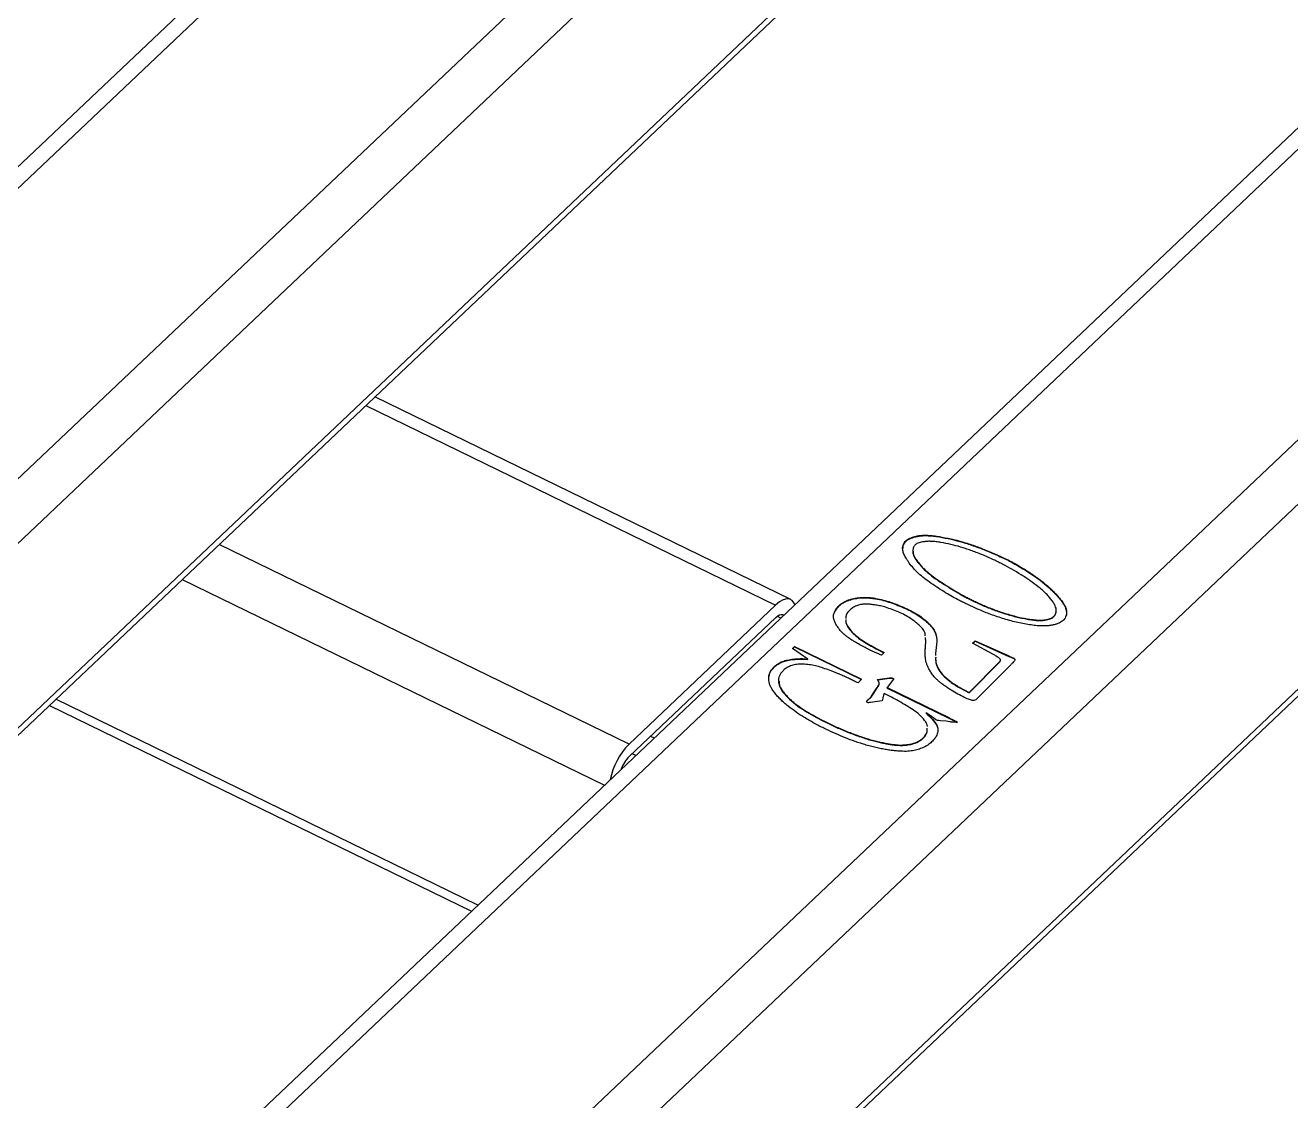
# Model space of a CAD drawing. Header units: millimetres. Extents: x 0 to 14850, y 0 to 10500.
# Drawn here: x 11235 to 12231, y 3514 to 4361 of the extents above; entities that cross this region are included whole.
import ezdxf

# ---------------------------------------------------------------- set-up
doc = ezdxf.new("R2010")
doc.units = ezdxf.units.MM
doc.header["$LTSCALE"] = 50

msp = doc.modelspace()

# ---------------------------------------------------------------- linework, layer by layer
for p, q in [((13324.83, 6236.26), (10199.56, 3273.29)), ((10213.99, 3269.95), (13342.93, 6236.41)), ((13502.19, 6158.75), (10373.24, 3192.29)), ((10395.08, 3162.26), (13524.02, 6128.72)), ((13525.79, 5984.91), (10396.84, 3018.45)), ((10393.59, 3009.63), (13522.54, 5976.09)), ((13336.04, 5322.22), (10392.2, 2531.24)), ((10392.4, 2514.42), (13354.15, 5322.37)), ((13513.41, 5244.71), (10395.18, 2288.41)), ((10406.29, 2248.22), (13535.24, 5214.68)), ((13537, 5070.87), (10408.06, 2104.41)), ((10404.81, 2095.58), (13533.76, 5062.05)), ((11837.7, 3908.83), (11510.39, 4068.43)), ((11503.23, 4061.64), (11825.77, 3904.36)), ((11928.96, 3955.34), (11928.95, 3955.65)), ((11710.39, 3794.97), (11387.85, 3952.25)), ((12010.02, 3939.1), (12010.01, 3939.4)), ((11358.71, 3924.62), (11690.99, 3762.59)), ((11974.53, 3911.04), (11974.52, 3911.34)), ((11825.77, 3904.36), (11710.39, 3794.97)), ((11829.83, 3894.23), (11827.04, 3895.59)), ((11876.09, 3904.1), (11876.09, 3904.41)), ((11938.1, 3896.34), (11938.09, 3896.64)), ((12044.64, 3895.06), (12044.64, 3895.37)), ((11710.51, 3785.22), (11825.89, 3894.61)), ((11943.4, 3868.13), (11944.11, 3876.1)), ((11943.41, 3867.83), (11944.12, 3875.79)), ((11944.11, 3876.1), (11943.78, 3878.96)), ((11944.12, 3875.79), (11943.78, 3878.65)), ((11944.12, 3875.79), (11944.11, 3876.1)), ((11952.64, 3875.78), (11951.76, 3866.28)), ((11980.9, 3874.36), (11982.86, 3876.22)), ((11981.11, 3874.25), (11982.87, 3875.92)), ((11982.86, 3876.22), (12009.27, 3864.37)), ((11982.87, 3875.92), (11982.86, 3876.22)), ((11982.87, 3875.92), (12009.28, 3864.06)), ((11839.07, 3870.14), (11840.76, 3871.74)), ((11851.19, 3861.79), (11839.07, 3870.14)), ((11839.25, 3870.01), (11840.76, 3871.44)), ((11840.76, 3871.74), (11893.52, 3846.02)), ((11840.76, 3871.44), (11840.76, 3871.74)), ((11840.76, 3871.44), (11893.32, 3845.81)), ((11904.94, 3870.27), (11911.25, 3867.01)), ((11904.95, 3869.96), (11904.94, 3870.27)), ((11904.95, 3869.96), (11911.04, 3866.82)), ((11911.25, 3867.01), (11909.12, 3864.99)), ((11951.76, 3866.28), (11951.78, 3864.65)), ((11997.29, 3865.56), (11980.9, 3874.36)), ((11824.63, 3855.6), (11824.62, 3855.91)), ((11846.95, 3862.24), (11851.19, 3861.79)), ((11846.95, 3861.94), (11846.95, 3862.24)), ((11846.95, 3861.94), (11851.19, 3861.49)), ((11851.19, 3861.49), (11851.19, 3861.79)), ((11978.08, 3835.62), (12002.17, 3860.12)), ((11978.08, 3835.32), (12002.18, 3859.81)), ((12010.89, 3857.49), (11983.8, 3830.4)), ((12002.18, 3859.81), (12002.17, 3860.12)), ((12002.88, 3860.93), (12002.88, 3861.31)), ((12009.28, 3864.06), (12009.27, 3864.37)), ((11893.52, 3846.02), (11890.75, 3843.1)), ((11905.98, 3845.82), (11915.48, 3847.25)), ((11907.08, 3844.05), (11905.98, 3845.82)), ((11906.15, 3845.54), (11915.48, 3846.94)), ((11915.48, 3846.94), (11915.48, 3847.25)), ((11918.68, 3846.11), (11917.9, 3845.08)), ((11828.03, 3844.96), (11828.03, 3844.58)), ((11901.07, 3832.22), (11903.06, 3835.48)), ((11901.07, 3831.92), (11903.07, 3835.18)), ((11903.06, 3835.48), (11905.76, 3839.44)), ((11903.07, 3835.18), (11903.06, 3835.48)), ((11903.07, 3835.18), (11905.76, 3839.14)), ((11905.76, 3839.14), (11905.76, 3839.44)), ((11917.9, 3845.08), (11913.68, 3839.42)), ((11913.68, 3839.42), (11962.17, 3815.78)), ((11913.69, 3839.12), (11913.68, 3839.42)), ((11913.69, 3839.12), (11962.18, 3815.47)), ((11970.21, 3839.88), (11978.08, 3835.62)), ((11970.21, 3839.58), (11970.21, 3839.88)), ((11970.21, 3839.58), (11978.08, 3835.32)), ((11978.08, 3835.32), (11978.08, 3835.62)), ((11254.12, 3825.47), (11586.4, 3663.43)), ((11591.42, 3668.19), (11259.14, 3830.23)), ((11897.59, 3828.4), (11897.69, 3828.71)), ((11897.68, 3829.01), (11901.07, 3832.22)), ((11897.69, 3828.71), (11897.68, 3829.01)), ((11897.69, 3828.71), (11901.07, 3831.92)), ((11909.55, 3829.08), (11900.55, 3827.8)), ((11901.07, 3831.92), (11901.07, 3832.22)), ((11910.08, 3831.25), (11909.55, 3829.08)), ((11917, 3831.92), (11911.29, 3834.92)), ((11950.36, 3815.47), (11944.19, 3819.68)), ((11944.2, 3819.38), (11944.19, 3819.68)), ((11951.86, 3814.12), (11950.36, 3815.47)), ((11962.18, 3815.47), (11962.17, 3815.78)), ((11867.33, 3811.11), (11867.33, 3811.41)), ((11960.07, 3812.96), (11955.48, 3813.37)), ((11963.32, 3812.4), (11960.07, 3812.96)), ((11727.4, 3801.23), (11730.27, 3799.83)), ((11941.07, 3798.82), (11941.07, 3799.12)), ((11715.69, 3786.01), (11712.83, 3787.41))]:
    msp.add_line(p, q)
at = {"flags": 128}
for points in [[(11840.91, 3904.73), (11840.37, 3906.03), (11838.89, 3908.03), (11836.91, 3909.14), (11834.51, 3909.31), (11831.78, 3908.55), (11828.83, 3906.88), (11825.77, 3904.36)], [(11825.89, 3894.61), (11827.42, 3895.87), (11828.9, 3896.71), (11830.26, 3897.09), (11831.46, 3897), (11832.3, 3896.57)]]:
    msp.add_lwpolyline(points, dxfattribs=at)
for centre, radius, start, end in [((11749.76, 3756.26), 55.21, 135.4812, 168.82776), ((11729.65, 3766.24), 26.95, 135.24747, 160.774)]:
    msp.add_arc(centre, radius, start, end)
for points, knots in [([(11970.44, 3908.05), (11968.64, 3909.03), (11964.97, 3911.02), (11959.49, 3914.24), (11953.93, 3917.75), (11948.3, 3921.43), (11942.99, 3925.31), (11938.24, 3929.27), (11934.26, 3933.32), (11931.53, 3936.75), (11929.7, 3939.42), (11928.54, 3941.27), (11927.61, 3942.99), (11926.84, 3944.56), (11926.26, 3946.01), (11925.89, 3947.33), (11925.73, 3948.51), (11925.79, 3949.87), (11926.15, 3951.37), (11926.78, 3953.01), (11927.68, 3954.45), (11928.54, 3955.26), (11928.95, 3955.65)], [0, 0, 0, 0, 0.079171, 0.161801, 0.249231, 0.340275, 0.430889, 0.517082, 0.59882, 0.677, 0.713844, 0.747664, 0.778515, 0.806224, 0.831423, 0.853903, 0.873834, 0.891125, 0.922286, 0.950136, 0.975947, 1, 1, 1, 1]), ([(11926.16, 3948.94), (11926.1, 3949.57), (11925.85, 3951.85), (11927.65, 3953.87), (11928.96, 3955.34)], [0, 0, 0, 0, 0.273959, 1, 1, 1, 1]), ([(11928.95, 3955.65), (11929.44, 3955.97), (11930.48, 3956.67), (11932.46, 3957.47), (11934.76, 3958.22), (11937.43, 3958.91), (11940.56, 3959.39), (11944.13, 3959.48), (11948.13, 3959.3), (11954.05, 3958.53), (11961.67, 3957.11), (11969.28, 3955.27), (11975.38, 3953.48), (11980.14, 3951.95), (11985.02, 3950.17), (11991.79, 3947.61), (12000.19, 3944.03), (12006.73, 3940.95), (12010.01, 3939.4)], [0, 0, 0, 0, 0.022728, 0.048006, 0.076068, 0.107769, 0.143167, 0.182152, 0.22687, 0.27693, 0.383669, 0.49133, 0.547375, 0.606228, 0.667909, 0.73299, 0.866222, 1, 1, 1, 1]), ([(11928.96, 3955.34), (11929.45, 3955.67), (11930.48, 3956.36), (11932.46, 3957.16), (11934.76, 3957.92), (11937.44, 3958.61), (11940.56, 3959.08), (11944.13, 3959.17), (11948.13, 3958.99), (11954.05, 3958.22), (11961.67, 3956.8), (11969.29, 3954.97), (11975.38, 3953.17), (11980.14, 3951.64), (11985.03, 3949.87), (11991.8, 3947.3), (12000.19, 3943.72), (12006.74, 3940.64), (12010.02, 3939.1)], [0, 0, 0, 0, 0.022728, 0.048006, 0.076068, 0.107769, 0.143167, 0.182152, 0.22687, 0.27693, 0.383669, 0.49133, 0.547375, 0.606228, 0.667909, 0.73299, 0.866222, 1, 1, 1, 1]), ([(11935.82, 3952.09), (11935.53, 3951.77), (11934.92, 3951.09), (11934.32, 3949.9), (11933.91, 3948.54), (11933.65, 3946.94), (11933.87, 3945), (11934.89, 3942.71), (11936.52, 3940.01), (11938.8, 3936.94), (11941.77, 3933.61), (11945.57, 3930.17), (11950.03, 3926.59), (11955.19, 3923.09), (11960.46, 3919.68), (11965.47, 3916.54), (11970.1, 3913.79), (11973.1, 3912.13), (11974.52, 3911.34)], [0, 0, 0, 0, 0.021711, 0.045622, 0.072301, 0.102157, 0.138444, 0.18417, 0.24067, 0.307826, 0.384163, 0.467408, 0.558221, 0.657268, 0.756272, 0.846538, 0.92759, 1, 1, 1, 1]), ([(11933.95, 3946.95), (11934.02, 3945.77), (11934.16, 3943.14), (11938.5, 3936.8), (11946.52, 3928.38), (11960.18, 3919.4), (11969.74, 3913.83), (11974.53, 3911.04)], [0, 0, 0, 0, 0.075462, 0.167995, 0.444914, 0.722414, 1, 1, 1, 1]), ([(11988.21, 3944.16), (11986.69, 3944.75), (11983.76, 3945.9), (11979.45, 3947.5), (11975.35, 3948.9), (11970.21, 3950.54), (11963.79, 3952.25), (11957.3, 3953.57), (11952.22, 3954.34), (11948.74, 3954.59), (11945.63, 3954.69), (11942.9, 3954.4), (11940.56, 3953.98), (11938.6, 3953.46), (11936.98, 3952.88), (11936.18, 3952.34), (11935.82, 3952.09)], [0, 0, 0, 0, 0.09306, 0.180004, 0.261595, 0.337191, 0.481996, 0.627785, 0.697168, 0.758339, 0.813189, 0.861748, 0.904244, 0.941102, 0.972948, 1, 1, 1, 1]), ([(12044.64, 3895.37), (12044.92, 3895.65), (12045.54, 3896.25), (12046.21, 3897.35), (12046.53, 3898.69), (12046.78, 3900.22), (12046.62, 3902.02), (12045.82, 3904.04), (12044.55, 3906.33), (12042.8, 3908.82), (12040.65, 3911.39), (12038.21, 3913.96), (12035.52, 3916.47), (12031.58, 3919.76), (12026.09, 3923.71), (12019.19, 3928.31), (12012.04, 3932.56), (12006.07, 3935.88), (12001.13, 3938.31), (11997.15, 3940.2), (11992.81, 3942.16), (11989.78, 3943.48), (11988.21, 3944.16)], [0, 0, 0, 0, 0.015405, 0.033091, 0.053255, 0.076253, 0.102805, 0.134001, 0.170989, 0.213622, 0.259197, 0.305599, 0.352638, 0.400454, 0.49839, 0.599897, 0.699678, 0.792149, 0.838681, 0.888514, 0.942403, 1, 1, 1, 1]), ([(12010.01, 3939.4), (12012.48, 3938.01), (12017.55, 3935.17), (12025.1, 3930.59), (12032.55, 3925.46), (12038.5, 3920.76), (12042.88, 3916.76), (12045.95, 3913.76), (12048.6, 3910.73), (12050.99, 3907.78), (12052.89, 3904.95), (12054.21, 3902.32), (12054.9, 3899.93), (12054.9, 3897.8), (12054.47, 3895.92), (12053.7, 3894.28), (12052.74, 3892.85), (12051.82, 3892.07), (12051.37, 3891.69)], [0, 0, 0, 0, 0.110015, 0.2257, 0.347283, 0.474026, 0.537901, 0.599212, 0.658384, 0.715635, 0.768607, 0.815184, 0.855132, 0.890326, 0.921765, 0.950034, 0.976022, 1, 1, 1, 1]), ([(12010.02, 3939.1), (12015.61, 3935.92), (12026.78, 3929.58), (12038.99, 3920.32), (12047.3, 3912.16), (12051.64, 3906.72), (12054.27, 3902.29), (12054.59, 3900.05), (12054.73, 3899.04)], [0, 0, 0, 0, 0.2897458, 0.5793481, 0.7242071, 0.8690434, 0.94147, 1, 1, 1, 1]), ([(11876.09, 3904.41), (11876.62, 3904.84), (11877.69, 3905.71), (11879.55, 3906.83), (11881.57, 3907.83), (11884.48, 3908.94), (11888.42, 3909.93), (11892.57, 3910.46), (11896, 3910.53), (11898.72, 3910.41), (11901.58, 3910.15), (11905.58, 3909.55), (11910.59, 3908.48), (11916.43, 3906.69), (11922.18, 3904.52), (11927.87, 3902.12), (11933.23, 3899.49), (11936.51, 3897.57), (11938.09, 3896.64)], [0, 0, 0, 0, 0.035163, 0.070469, 0.105261, 0.141098, 0.21197, 0.282959, 0.31987, 0.358135, 0.399412, 0.443017, 0.533126, 0.62371, 0.717161, 0.814697, 0.910523, 1, 1, 1, 1]), ([(11876.09, 3904.1), (11876.63, 3904.54), (11877.69, 3905.4), (11879.56, 3906.53), (11881.58, 3907.52), (11884.49, 3908.64), (11888.43, 3909.63), (11892.57, 3910.15), (11896, 3910.22), (11898.72, 3910.1), (11901.58, 3909.85), (11905.58, 3909.25), (11910.59, 3908.18), (11916.44, 3906.39), (11922.18, 3904.21), (11927.87, 3901.81), (11933.24, 3899.19), (11936.51, 3897.27), (11938.1, 3896.34)], [0, 0, 0, 0, 0.035163, 0.070469, 0.105261, 0.141098, 0.21197, 0.282959, 0.31987, 0.358135, 0.399412, 0.443017, 0.533126, 0.62371, 0.717161, 0.814697, 0.910523, 1, 1, 1, 1]), ([(11912.35, 3902.72), (11911.05, 3903.06), (11908.5, 3903.73), (11904.64, 3904.5), (11900.85, 3904.99), (11897.17, 3905.27), (11893.55, 3905.12), (11890.15, 3904.25), (11886.96, 3902.82), (11885.25, 3901.47), (11884.35, 3900.77)], [0, 0, 0, 0, 0.137551, 0.268271, 0.394887, 0.515908, 0.631591, 0.746245, 0.867121, 1, 1, 1, 1]), ([(12051.37, 3891.69), (12050.9, 3891.36), (12049.91, 3890.65), (12047.99, 3889.79), (12045.64, 3889.07), (12042.88, 3888.42), (12039.59, 3888.02), (12035.8, 3887.93), (12031.49, 3888.17), (12026.75, 3888.74), (12021.67, 3889.54), (12016.44, 3890.64), (12011.08, 3891.96), (12005.68, 3893.5), (12000.37, 3895.22), (11995.23, 3896.97), (11990.44, 3898.88), (11985.93, 3900.82), (11981.69, 3902.74), (11977.7, 3904.6), (11973.98, 3906.36), (11971.59, 3907.5), (11970.44, 3908.05)], [0, 0, 0, 0, 0.022561, 0.047534, 0.07577, 0.108136, 0.144597, 0.18672, 0.2344, 0.289032, 0.34773, 0.408807, 0.472219, 0.538509, 0.60502, 0.669186, 0.730946, 0.790938, 0.848082, 0.902033, 0.952803, 1, 1, 1, 1]), ([(11974.52, 3911.34), (11975.44, 3910.88), (11977.4, 3909.88), (11980.52, 3908.31), (11984.09, 3906.65), (11989.35, 3904.22), (11996.47, 3901.25), (12005.5, 3898.14), (12014.65, 3895.51), (12022.25, 3893.87), (12027.96, 3892.99), (12031.68, 3892.58), (12034.94, 3892.51), (12037.72, 3892.78), (12040.05, 3893.23), (12041.96, 3893.83), (12043.54, 3894.49), (12044.28, 3895.08), (12044.64, 3895.37)], [0, 0, 0, 0, 0.044113, 0.094129, 0.149152, 0.210105, 0.338677, 0.469726, 0.598443, 0.719939, 0.775165, 0.823154, 0.864391, 0.899448, 0.930195, 0.956476, 0.979359, 1, 1, 1, 1]), ([(11974.53, 3911.04), (11975.44, 3910.57), (11977.4, 3909.57), (11980.53, 3908), (11984.09, 3906.35), (11989.36, 3903.92), (11996.48, 3900.95), (12005.5, 3897.84), (12014.65, 3895.21), (12022.25, 3893.57), (12027.96, 3892.68), (12031.69, 3892.28), (12034.94, 3892.21), (12037.73, 3892.48), (12040.05, 3892.93), (12041.96, 3893.52), (12043.54, 3894.18), (12044.29, 3894.78), (12044.64, 3895.06)], [0, 0, 0, 0, 0.044113, 0.094129, 0.149152, 0.210105, 0.338677, 0.469726, 0.598443, 0.719939, 0.775165, 0.823154, 0.864391, 0.899448, 0.930195, 0.956476, 0.979359, 1, 1, 1, 1]), ([(11871.46, 3895.58), (11871.45, 3895.64), (11871.16, 3897.19), (11873.01, 3900.2), (11875.07, 3902.8), (11876.09, 3904.1)], [0, 0, 0, 0, 0.0207165, 0.5099506, 1, 1, 1, 1]), ([(11891, 3873.82), (11889.97, 3874.41), (11887.96, 3875.55), (11885.13, 3877.27), (11882.67, 3879), (11880.41, 3880.69), (11878.38, 3882.5), (11876.56, 3884.56), (11874.82, 3886.85), (11873.27, 3889.32), (11872.04, 3891.82), (11871.4, 3894.23), (11871.35, 3896.49), (11872.01, 3898.51), (11872.97, 3900.3), (11873.99, 3901.86), (11874.94, 3903.25), (11875.72, 3904.04), (11876.09, 3904.41)], [0, 0, 0, 0, 0.077393, 0.14959, 0.216906, 0.279302, 0.341599, 0.40834, 0.480375, 0.557792, 0.633326, 0.701288, 0.762341, 0.820201, 0.873098, 0.920887, 0.962722, 1, 1, 1, 1]), ([(11884.35, 3900.77), (11883.08, 3899.43), (11881.09, 3897.32), (11881.15, 3894.87), (11881.18, 3893.98)], [0, 0, 0, 0, 0.637599, 1, 1, 1, 1]), ([(11943.64, 3880.1), (11943.61, 3881.04), (11943.51, 3884.28), (11938.5, 3888.93), (11931.78, 3894.37), (11922.93, 3899.18), (11915.88, 3901.54), (11912.35, 3902.72)], [0, 0, 0, 0, 0.085677, 0.294921, 0.504984, 0.752429, 1, 1, 1, 1]), ([(11938.09, 3896.64), (11939.61, 3895.59), (11942.66, 3893.46), (11945.88, 3890.47), (11948.22, 3888.06), (11949.59, 3886.28), (11950.74, 3884.62), (11951.76, 3882.39), (11952.56, 3879.46), (11952.62, 3877.04), (11952.64, 3875.78)], [0, 0, 0, 0, 0.18635, 0.374511, 0.466131, 0.549671, 0.626985, 0.697443, 0.841773, 1, 1, 1, 1]), ([(11938.1, 3896.34), (11939.62, 3895.28), (11942.67, 3893.15), (11945.89, 3890.16), (11948.22, 3887.75), (11949.6, 3885.98), (11950.74, 3884.31), (11951.77, 3882.09), (11952.56, 3879.15), (11952.62, 3876.74), (11952.65, 3875.47)], [0, 0, 0, 0, 0.18635, 0.374511, 0.466131, 0.549671, 0.626985, 0.697443, 0.841773, 1, 1, 1, 1]), ([(12044.64, 3895.06), (12045.65, 3896.32), (12046.85, 3897.83), (12046.56, 3899.45), (12046.52, 3899.71)], [0, 0, 0, 0, 0.840022, 1, 1, 1, 1]), ([(11881.1, 3892.98), (11881.06, 3892.64), (11880.85, 3890.75), (11882.53, 3887.38), (11886.71, 3881.92), (11894.43, 3876.12), (11901.44, 3872.22), (11904.94, 3870.27)], [0, 0, 0, 0, 0.0353284, 0.1960502, 0.3568458, 0.6782635, 1, 1, 1, 1]), ([(11881.1, 3892.68), (11881.06, 3892.34), (11880.85, 3890.44), (11882.54, 3887.08), (11886.71, 3881.61), (11894.43, 3875.81), (11901.44, 3871.91), (11904.95, 3869.96)], [0, 0, 0, 0, 0.0353284, 0.1960502, 0.3568458, 0.6782635, 1, 1, 1, 1]), ([(11909.12, 3864.99), (11908.14, 3865.4), (11906.28, 3866.19), (11903.64, 3867.35), (11901.32, 3868.43), (11898.5, 3869.75), (11895.07, 3871.51), (11892.4, 3873.03), (11891, 3873.82)], [0, 0, 0, 0, 0.15459, 0.294714, 0.422007, 0.533366, 0.754521, 1, 1, 1, 1]), ([(11964.05, 3837.39), (11963.07, 3838.02), (11961.17, 3839.24), (11958.56, 3841.09), (11956.2, 3842.86), (11954.11, 3844.58), (11952.26, 3846.21), (11950.7, 3847.79), (11949.42, 3849.3), (11948.13, 3851.2), (11946.86, 3853.4), (11945.59, 3855.86), (11944.71, 3858.1), (11943.94, 3860.78), (11943.49, 3864.11), (11943.43, 3866.77), (11943.4, 3868.13)], [0, 0, 0, 0, 0.078835, 0.151864, 0.22042, 0.283918, 0.343135, 0.3969, 0.446979, 0.492737, 0.575332, 0.649691, 0.715499, 0.773169, 0.883252, 1, 1, 1, 1]), ([(12002.17, 3860.12), (12002.48, 3860.43), (12003.04, 3860.99), (12002.75, 3861.93), (12001.87, 3862.55), (12000.8, 3863.32), (11999.21, 3864.35), (11997.99, 3865.12), (11997.29, 3865.56)], [0, 0, 0, 0, 0.153124, 0.274276, 0.366469, 0.516226, 0.727349, 1, 1, 1, 1]), ([(11848.11, 3816.1), (11846.01, 3817.45), (11841.66, 3820.23), (11836.58, 3824.02), (11832.64, 3827.27), (11829.85, 3829.82), (11827.35, 3832.49), (11825.1, 3835.18), (11823.17, 3837.81), (11821.74, 3840.34), (11820.83, 3842.71), (11820.42, 3844.89), (11820.4, 3846.87), (11820.49, 3848.61), (11820.83, 3850.11), (11821.49, 3851.8), (11822.75, 3853.73), (11823.99, 3855.17), (11824.62, 3855.91)], [0, 0, 0, 0, 0.126875, 0.26151, 0.330229, 0.398329, 0.466356, 0.533691, 0.597757, 0.655467, 0.70742, 0.754407, 0.796644, 0.833775, 0.865799, 0.893553, 0.945163, 1, 1, 1, 1]), ([(11820.83, 3848.1), (11820.85, 3848.83), (11820.9, 3851.54), (11823.06, 3853.89), (11824.63, 3855.6)], [0, 0, 0, 0, 0.273062, 1, 1, 1, 1]), ([(11824.62, 3855.91), (11825.1, 3856.34), (11826.02, 3857.18), (11827.64, 3858.27), (11829.34, 3859.22), (11831.78, 3860.31), (11835.28, 3861.29), (11839, 3861.86), (11841.97, 3862.05), (11843.91, 3862.21), (11845.54, 3862.26), (11846.51, 3862.25), (11846.95, 3862.24)], [0, 0, 0, 0, 0.093571, 0.182514, 0.269093, 0.354305, 0.52846, 0.715, 0.80627, 0.883545, 0.948137, 1, 1, 1, 1]), ([(11824.63, 3855.6), (11825.1, 3856.03), (11826.03, 3856.87), (11827.64, 3857.96), (11829.34, 3858.92), (11831.78, 3860.01), (11835.28, 3860.99), (11839, 3861.55), (11841.97, 3861.74), (11843.91, 3861.91), (11845.54, 3861.95), (11846.52, 3861.94), (11846.95, 3861.94)], [0, 0, 0, 0, 0.093571, 0.182514, 0.269093, 0.354305, 0.52846, 0.715, 0.80627, 0.883545, 0.948137, 1, 1, 1, 1]), ([(11890.75, 3843.1), (11889.84, 3843.55), (11887.85, 3844.51), (11884.76, 3846.04), (11881.4, 3847.61), (11878.51, 3848.94), (11876, 3850), (11873.84, 3850.87), (11871.36, 3851.82), (11867.86, 3853.21), (11863.51, 3854.75), (11858.52, 3856.33), (11853.57, 3857.38), (11849.39, 3857.84), (11846.03, 3857.96), (11843.67, 3857.83), (11841.48, 3857.58), (11838.79, 3856.99), (11835.65, 3855.76), (11833.63, 3854.36), (11832.59, 3853.64)], [0, 0, 0, 0, 0.051377, 0.111407, 0.174691, 0.237462, 0.271062, 0.309597, 0.352539, 0.400917, 0.494837, 0.576505, 0.652267, 0.73063, 0.769331, 0.805062, 0.838334, 0.870025, 0.93318, 1, 1, 1, 1]), ([(11951.79, 3863.5), (11951.76, 3862.52), (11951.69, 3859.63), (11953.18, 3854.88), (11957.25, 3849.49), (11962.87, 3844.35), (11967.76, 3841.37), (11970.21, 3839.88)], [0, 0, 0, 0, 0.105479, 0.310599, 0.516033, 0.758091, 1, 1, 1, 1]), ([(11951.79, 3863.19), (11951.77, 3862.21), (11951.69, 3859.33), (11953.18, 3854.58), (11957.25, 3849.18), (11962.87, 3844.05), (11967.77, 3841.07), (11970.21, 3839.58)], [0, 0, 0, 0, 0.105479, 0.310599, 0.516033, 0.758091, 1, 1, 1, 1]), ([(12002.18, 3859.81), (12002.47, 3860.07), (12002.88, 3860.42), (12002.8, 3860.84), (12002.77, 3860.96)], [0, 0, 0, 0, 0.713543, 1, 1, 1, 1]), ([(12009.27, 3864.37), (12009.8, 3864.15), (12010.72, 3863.76), (12011.87, 3863.21), (12012.7, 3862.86), (12013.33, 3862.52), (12013.77, 3862.11), (12014.25, 3861.64), (12014.14, 3860.93), (12013.41, 3860.12), (12012.4, 3858.89), (12011.44, 3858), (12010.89, 3857.49)], [0, 0, 0, 0, 0.1382845, 0.2418597, 0.3162443, 0.3588057, 0.4193467, 0.4846487, 0.5384064, 0.6409901, 0.7929006, 1, 1, 1, 1]), ([(12009.28, 3864.06), (12010.47, 3863.58), (12011.98, 3862.96), (12013.54, 3862.09), (12013.82, 3861.73), (12013.93, 3861.59)], [0, 0, 0, 0, 0.702313, 0.885123, 1, 1, 1, 1]), ([(11832.59, 3853.64), (11831.93, 3853.01), (11830.64, 3851.79), (11829.23, 3849.78), (11828.37, 3847.7), (11827.95, 3845.54), (11828.11, 3843.26), (11828.84, 3840.86), (11830.19, 3838.35), (11832.03, 3835.75), (11834.27, 3833.14), (11836.74, 3830.57), (11839.5, 3828.15), (11843.39, 3825.13), (11848.39, 3821.64), (11854.68, 3817.96), (11860.94, 3814.57), (11865.2, 3812.46), (11867.33, 3811.41)], [0, 0, 0, 0, 0.042953, 0.083374, 0.123258, 0.162895, 0.204395, 0.249812, 0.299201, 0.353806, 0.411254, 0.468748, 0.525799, 0.582908, 0.694352, 0.798766, 0.899666, 1, 1, 1, 1]), ([(11915.48, 3847.25), (11915.9, 3847.27), (11916.71, 3847.31), (11917.73, 3846.98), (11918.51, 3846.6), (11918.63, 3846.24), (11918.68, 3846.11)], [0, 0, 0, 0, 0.3162875, 0.6016237, 0.8455308, 1, 1, 1, 1]), ([(11915.48, 3846.94), (11915.91, 3846.97), (11916.72, 3847.01), (11917.74, 3846.68), (11918.51, 3846.3), (11918.64, 3845.94), (11918.69, 3845.8)], [0, 0, 0, 0, 0.3162875, 0.6016237, 0.8455308, 1, 1, 1, 1]), ([(11828.61, 3844.64), (11828.59, 3843.29), (11828.51, 3839.67), (11832.8, 3834.44), (11839.82, 3826.99), (11851.6, 3819.06), (11862.08, 3813.76), (11867.33, 3811.11)], [0, 0, 0, 0, 0.090481, 0.241924, 0.393553, 0.696624, 1, 1, 1, 1]), ([(11905.76, 3839.44), (11905.96, 3839.72), (11906.49, 3840.44), (11906.96, 3841.69), (11907.43, 3842.97), (11907.18, 3843.75), (11907.08, 3844.05)], [0, 0, 0, 0, 0.191467, 0.503414, 0.805851, 1, 1, 1, 1]), ([(11905.76, 3839.14), (11905.97, 3839.41), (11906.5, 3840.14), (11906.96, 3841.38), (11907.44, 3842.66), (11907.18, 3843.44), (11907.08, 3843.75)], [0, 0, 0, 0, 0.191467, 0.503414, 0.805851, 1, 1, 1, 1]), ([(11983.8, 3830.4), (11983.46, 3830.08), (11982.79, 3829.43), (11981.17, 3829.26), (11979.75, 3829.51), (11978.29, 3830.03), (11976.43, 3830.79), (11973.35, 3832.23), (11969.13, 3834.42), (11965.8, 3836.37), (11964.05, 3837.39)], [0, 0, 0, 0, 0.069572, 0.138129, 0.184213, 0.251324, 0.341193, 0.454293, 0.714292, 1, 1, 1, 1]), ([(11900.55, 3827.8), (11900.04, 3827.68), (11899.28, 3827.5), (11898.19, 3827.57), (11897.84, 3827.94), (11897.57, 3828.23), (11897.53, 3828.61), (11897.63, 3828.86), (11897.68, 3829.01)], [0, 0, 0, 0, 0.350484, 0.527084, 0.64708, 0.750783, 0.854774, 1, 1, 1, 1]), ([(11911.29, 3834.92), (11911.13, 3834.48), (11910.83, 3833.68), (11910.51, 3832.62), (11910.24, 3831.84), (11910.13, 3831.41), (11910.08, 3831.25)], [0, 0, 0, 0, 0.362799, 0.652475, 0.863991, 1, 1, 1, 1]), ([(11945.26, 3808.73), (11945.26, 3808.74), (11945.46, 3810.46), (11943.09, 3813.76), (11938.01, 3819.56), (11928.63, 3825.46), (11920.88, 3829.77), (11917, 3831.92)], [0, 0, 0, 0, 0.0008321, 0.1670244, 0.3335361, 0.666593, 1, 1, 1, 1]), ([(11949.93, 3798.04), (11949.07, 3797.13), (11947.34, 3795.32), (11943.87, 3793.1), (11940.05, 3791.33), (11936.58, 3790.25), (11933.63, 3789.68), (11931.2, 3789.38), (11928.56, 3789.24), (11925.7, 3789.25), (11922.62, 3789.4), (11919.27, 3789.71), (11915.67, 3790.15), (11911.82, 3790.79), (11907.76, 3791.52), (11903.57, 3792.49), (11899.25, 3793.61), (11893.45, 3795.32), (11886.53, 3797.57), (11878.8, 3800.6), (11871.32, 3803.86), (11863.69, 3807.47), (11855.78, 3811.51), (11850.71, 3814.55), (11848.11, 3816.1)], [0, 0, 0, 0, 0.0403, 0.080356, 0.119472, 0.157357, 0.176759, 0.197542, 0.220121, 0.244249, 0.270492, 0.298956, 0.330404, 0.364108, 0.400246, 0.437627, 0.477386, 0.518632, 0.599479, 0.673497, 0.746929, 0.82693, 0.911502, 1, 1, 1, 1]), ([(11944.19, 3819.68), (11944.6, 3819.24), (11945.59, 3818.16), (11947.52, 3816.41), (11949.63, 3814.12), (11951.43, 3811.93), (11952.68, 3809.95), (11953.26, 3808.3), (11953.5, 3806.57), (11953.43, 3804.78), (11953.06, 3802.98), (11952.31, 3801.24), (11951.33, 3799.57), (11950.4, 3798.55), (11949.93, 3798.04)], [0, 0, 0, 0, 0.066931, 0.160895, 0.277311, 0.408832, 0.478532, 0.549522, 0.621851, 0.69747, 0.774652, 0.849586, 0.925122, 1, 1, 1, 1]), ([(11944.2, 3819.38), (11944.61, 3818.93), (11945.6, 3817.86), (11947.52, 3816.1), (11949.64, 3813.82), (11951.43, 3811.62), (11952.68, 3809.64), (11953.09, 3808.47), (11953.24, 3807.83), (11953.26, 3807.75)], [0, 0, 0, 0, 0.0669309, 0.1608946, 0.2773114, 0.4088318, 0.4785325, 0.5495225, 0.56, 0.56, 0.56, 0.56]), ([(11962.17, 3815.78), (11962.73, 3815.51), (11963.78, 3815), (11965.21, 3814.27), (11966.41, 3813.65), (11967.37, 3813.16), (11968.1, 3812.76), (11968.51, 3812.47), (11968.87, 3812.29), (11968.69, 3811.96), (11967.44, 3812.17), (11966.16, 3812.12), (11964.58, 3812.19), (11963.67, 3812.34), (11963.32, 3812.4)], [0, 0, 0, 0, 0.1462321, 0.2748402, 0.3807624, 0.4665218, 0.5322678, 0.5754245, 0.601747, 0.6097199, 0.6775596, 0.7999633, 0.9231951, 1, 1, 1, 1]), ([(11962.18, 3815.47), (11964.27, 3814.39), (11966.46, 3813.27), (11968.67, 3812.1), (11968.79, 3812.01), (11968.83, 3811.97), (11968.83, 3811.94), (11968.83, 3811.93)], [0, 0, 0, 0, 0.933041, 0.975532, 0.985693, 0.994921, 1, 1, 1, 1]), ([(11867.33, 3811.41), (11870.19, 3810.06), (11876.11, 3807.27), (11883.94, 3804.13), (11890.4, 3801.71), (11895.13, 3800.09), (11899.66, 3798.68), (11904, 3797.53), (11908.08, 3796.57), (11911.77, 3795.73), (11915.13, 3795.12), (11918.15, 3794.67), (11920.91, 3794.4), (11923.46, 3794.2), (11925.85, 3794.26), (11928.74, 3794.45), (11932.02, 3794.93), (11935.53, 3795.89), (11938.62, 3797.26), (11940.24, 3798.49), (11941.07, 3799.12)], [0, 0, 0, 0, 0.127726, 0.264557, 0.333237, 0.398282, 0.458923, 0.516222, 0.569135, 0.616933, 0.659121, 0.696472, 0.730072, 0.761207, 0.790391, 0.817478, 0.867286, 0.911985, 0.954733, 1, 1, 1, 1]), ([(11867.33, 3811.11), (11870.19, 3809.76), (11876.11, 3806.96), (11883.94, 3803.83), (11890.4, 3801.41), (11895.13, 3799.79), (11899.67, 3798.38), (11904.01, 3797.22), (11908.08, 3796.27), (11911.77, 3795.42), (11915.13, 3794.82), (11918.15, 3794.36), (11920.91, 3794.09), (11923.46, 3793.9), (11925.86, 3793.95), (11928.75, 3794.14), (11932.02, 3794.62), (11935.53, 3795.58), (11938.62, 3796.95), (11940.24, 3798.19), (11941.07, 3798.82)], [0, 0, 0, 0, 0.127726, 0.264557, 0.333237, 0.398282, 0.458923, 0.516222, 0.569135, 0.616933, 0.659121, 0.696472, 0.730072, 0.761207, 0.790391, 0.817478, 0.867286, 0.911985, 0.954733, 1, 1, 1, 1]), ([(11941.07, 3799.12), (11942.56, 3800.58), (11945.21, 3803.14), (11945.16, 3806.24), (11945.13, 3807.59)], [0, 0, 0, 0, 0.565094, 1, 1, 1, 1]), ([(11941.07, 3798.82), (11942.57, 3800.27), (11945.21, 3802.84), (11945.16, 3805.93), (11945.14, 3807.28)], [0, 0, 0, 0, 0.565094, 1, 1, 1, 1]), ([(11955.48, 3813.37), (11954.76, 3813.42), (11953.47, 3813.51), (11952.35, 3813.93), (11951.86, 3814.12)], [0, 0, 0, 0, 0.565776, 1, 1, 1, 1])]:
    msp.add_open_spline(points, degree=3, knots=knots)

doc.saveas('drawing.dxf')
